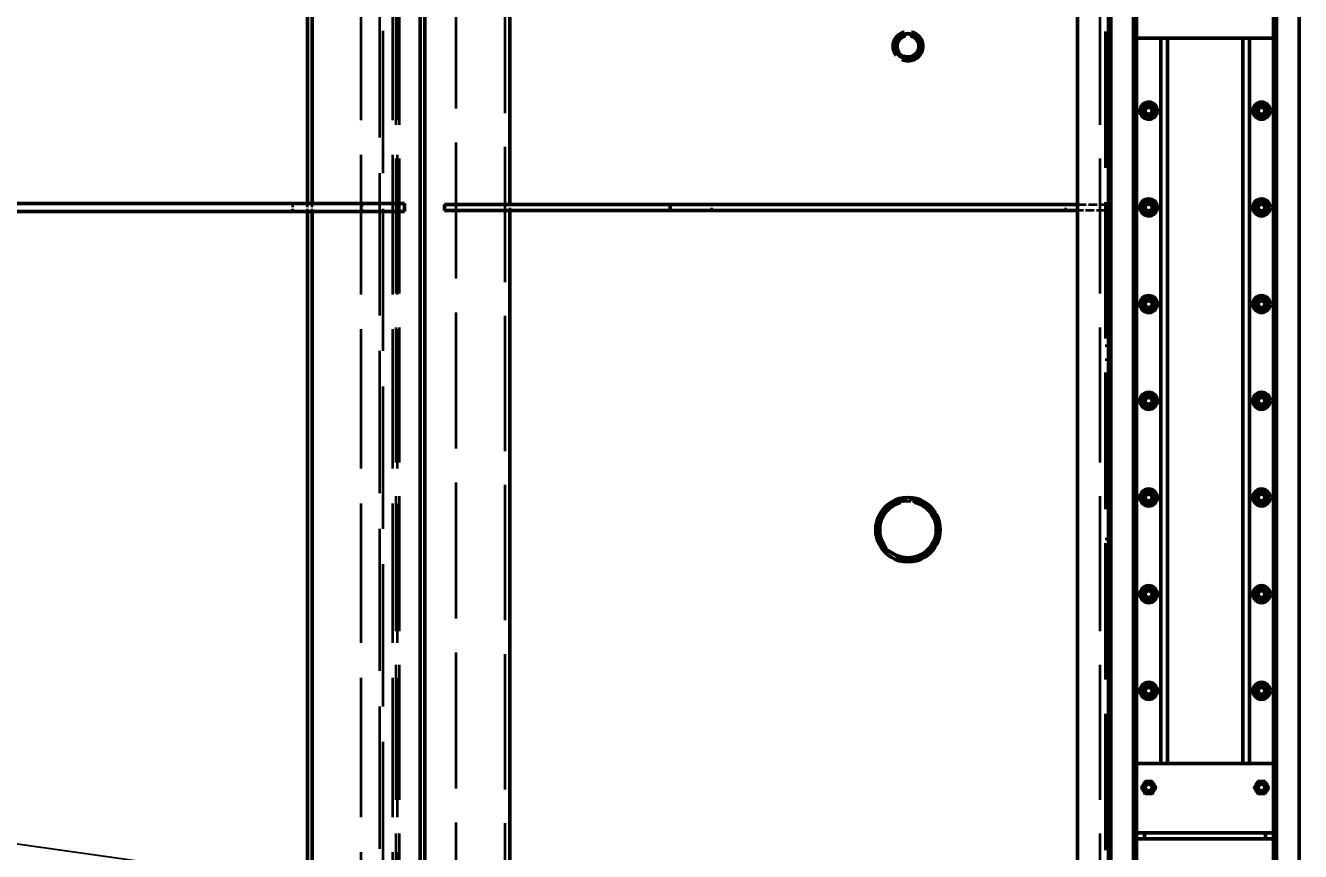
# Model space of a CAD drawing. Header units: inches. Extents: x 11 to 1621, y 11 to 1332.
# Drawn here: x 278.3 to 357.4, y 413.5 to 464.7 of the extents above; entities that cross this region are included whole.
import ezdxf

# ---------------------------------------------------------------- set-up
doc = ezdxf.new("R2010")
doc.units = ezdxf.units.IN
doc.header["$LTSCALE"] = 48
doc.header["$MEASUREMENT"] = 0
doc.linetypes.add('DASHED', pattern=[0.2067, 0.1654, -0.0413])
for name, color, linetype, lineweight in [('Dimension (ANSI)', 7, 'Continuous', 25), ('Hidden (ANSI)', 7, 'DASHED', 35), ('Symbol (ANSI)', 7, 'Continuous', 25), ('Visible (ANSI)', 7, 'Continuous', 50)]:
    doc.layers.add(name, color=color, linetype=linetype, lineweight=lineweight)
doc.styles.add('Dimension Text', font='tahoma.ttf')
doc.dimstyles.new('ELC angle$7', dxfattribs={"dimscale": 48, "dimtxt": 0.12, "dimasz": 0.098425, "dimexe": 0.125, "dimexo": 0.0625, "dimgap": 0.031496, "dimtad": 0, "dimtih": 1, "dimtoh": 1, "dimzin": 0, "dimdsep": 46, "dimtxsty": 'Dimension Text', "dimcen": 0.09, "dimdle": 0.393701, "dimclrd": 256, "dimclre": 256, "dimclrt": 256, "dimadec": 1, "dimazin": 0, "dimtfac": 1, "dimtofl": 0, "dimtmove": 0, "dimatfit": 3, "dimfxl": 0, "dimtolj": 1, "dimtzin": 0, "dimlwd": -1, "dimlwe": -1, "dimarcsym": 0})
doc.dimstyles.new('ELC FT', dxfattribs={"dimscale": 48, "dimtxt": 0.12, "dimasz": 0.098425, "dimexe": 0.05, "dimexo": 0.1, "dimgap": 0.031496, "dimtad": 1, "dimdec": 5, "dimzin": 3, "dimdsep": 46, "dimlunit": 4, "dimtxsty": 'Dimension Text', "dimcen": 0.09, "dimdle": 0.5, "dimclrd": 5, "dimclre": 5, "dimclrt": 256, "dimadec": 1, "dimazin": 3, "dimtfac": 0.833333, "dimtofl": 0, "dimtmove": 0, "dimatfit": 3, "dimfxl": 0, "dimfrac": 2, "dimtolj": 1, "dimtzin": 0, "dimlwd": 25, "dimlwe": 25, "dimarcsym": 0})

# ---------------------------------------------------------------- blocks, each defined once
blk = doc.blocks.new('*D29')
at = {"layer": 'Defpoints', "color": 0, "linetype": 'Continuous', "transparency": 16777216}
for p in [(131.318, 496.451), (318.502, 496.451), (210.502, 326.451)]:
    blk.add_point(p, dxfattribs=at)
at = {"layer": 'Dimension (ANSI)', "color": 5, "linetype": 'Continuous', "lineweight": 25, "transparency": 16777216}
for p, q in [((313.702, 496.451), (128.918, 496.451)), ((131.318, 491.727), (131.318, 430.554)), ((131.318, 331.176), (131.318, 392.348)), ((205.702, 326.451), (128.918, 326.451))]:
    blk.add_line(p, q, dxfattribs=at)
at = {"layer": 'Dimension (ANSI)', "color": 5, "linetype": 'Continuous', "transparency": 16777216}
for points in [[(130.531, 491.727), (132.105, 491.727), (131.318, 496.451)], [(130.531, 331.176), (132.105, 331.176), (131.318, 326.451)]]:
    blk.add_solid(points, dxfattribs=at)
at = {"layer": 'Dimension (ANSI)', "linetype": 'Continuous', "lineweight": 25, "transparency": 16777216, "insert": (131.318, 411.451), "char_height": 5.76, "attachment_point": 5, "rotation": 90, "style": 'Dimension Text'}
blk.add_mtext('\\A1;\\fTahoma|b0|i0;14\'-2"\\P\\fTahoma|b0|i0;GAS PATH', dxfattribs=at)

msp = doc.modelspace()

# ---------------------------------------------------------------- linework, layer by layer
at = {"layer": 'Hidden (ANSI)', "ltscale": 1.090126}
for p, q in [((299.145205, 307.451101), (299.145205, 512.951101)), ((301.099363, 307.451101), (301.099363, 512.951101)), ((301.390183, 307.451101), (301.390183, 512.951101))]:
    msp.add_line(p, q, dxfattribs=at)
at = {"layer": 'Hidden (ANSI)', "ltscale": 1.066696}
msp.add_line((345.302429, 506.701101), (345.302429, 316.201101), dxfattribs=at)
at = {"layer": 'Hidden (ANSI)', "ltscale": 1.063093}
msp.add_line((305.036619, 311.917026), (305.036619, 501.773479), dxfattribs=at)
at = {"layer": 'Hidden (ANSI)', "ltscale": 1.057514}
msp.add_line((308.079043, 312.415203), (308.079043, 501.275302), dxfattribs=at)
at = {"layer": 'Hidden (ANSI)', "ltscale": 1.055333}
for p, q in [((301.317478, 322.451101), (301.317478, 500.451101)), ((301.52084, 322.451101), (301.52084, 500.451101)), ((345.002429, 322.451101), (345.002429, 500.451101))]:
    msp.add_line(p, q, dxfattribs=at)
at = {"layer": 'Hidden (ANSI)', "ltscale": 1.111842}
for p, q in [((300.270348, 499.701101), (300.270348, 323.201101)), ((300.501606, 323.201101), (300.501606, 499.701101))]:
    msp.add_line(p, q, dxfattribs=at)
at = {"layer": 'Hidden (ANSI)', "ltscale": 0.007836}
for p, q in [((345.302429, 462.888601), (345.502429, 462.888601)), ((345.302429, 462.013601), (345.502429, 462.013601)), ((345.302429, 456.888601), (345.502429, 456.888601)), ((345.302429, 456.013601), (345.502429, 456.013601)), ((345.302429, 450.888601), (345.502429, 450.888601)), ((345.302429, 450.013601), (345.502429, 450.013601)), ((345.302429, 444.888601), (345.502429, 444.888601)), ((345.302429, 444.013601), (345.502429, 444.013601)), ((345.302429, 438.888601), (345.502429, 438.888601)), ((345.302429, 438.013601), (345.502429, 438.013601)), ((345.302429, 432.888601), (345.502429, 432.888601)), ((345.302429, 432.013601), (345.502429, 432.013601)), ((345.302429, 426.888601), (345.502429, 426.888601)), ((345.302429, 426.013601), (345.502429, 426.013601)), ((345.302429, 420.888601), (345.502429, 420.888601)), ((345.302429, 420.013601), (345.502429, 420.013601)), ((345.302429, 414.888601), (345.502429, 414.888601)), ((345.302429, 414.013601), (345.502429, 414.013601))]:
    msp.add_line(p, q, dxfattribs=at)
at = {"layer": 'Hidden (ANSI)', "ltscale": 0.019741}
for p, q in [((294.90841, 453.201101), (294.90841, 453.701101)), ((295.811962, 453.201101), (295.811962, 453.701101)), ((296.102782, 453.201101), (296.102782, 453.701101)), ((299.201022, 453.201101), (299.201022, 453.701101))]:
    msp.add_line(p, q, dxfattribs=at)
at = {"layer": 'Hidden (ANSI)', "ltscale": 0.01478}
for p, q in [((308.369863, 453.638601), (308.369863, 453.263601)), ((308.369863, 453.638601), (308.369863, 453.263601)), ((320.873853, 453.638601), (320.873853, 453.263601)), ((342.832429, 453.638601), (342.832429, 453.263601))]:
    msp.add_line(p, q, dxfattribs=at)
at = {"layer": 'Hidden (ANSI)', "ltscale": 0.068152}
for p, q in [((343.582429, 453.638601), (345.302429, 453.638601)), ((345.302429, 453.263601), (343.582429, 453.263601))]:
    msp.add_line(p, q, dxfattribs=at)
at = {"layer": 'Hidden (ANSI)', "ltscale": 0.236758}
msp.add_circle((333.066717, 463.451101), 0.95, dxfattribs=at)
at = {"layer": 'Hidden (ANSI)', "ltscale": 0.200606}
msp.add_circle((333.066717, 463.451101), 0.805, dxfattribs=at)
at = {"layer": 'Hidden (ANSI)', "ltscale": 0.186893}
msp.add_circle((333.066717, 463.451101), 0.75, dxfattribs=at)
at = {"layer": 'Hidden (ANSI)', "ltscale": 0.165294}
msp.add_circle((333.066717, 463.451101), 0.663371, dxfattribs=at)
at = {"layer": 'Hidden (ANSI)', "ltscale": 0.163831}
msp.add_circle((333.066717, 463.451101), 0.6575, dxfattribs=at)
at = {"layer": 'Hidden (ANSI)', "ltscale": 0.159866}
msp.add_circle((333.066717, 463.451101), 0.6416, dxfattribs=at)
at = {"layer": 'Hidden (ANSI)', "ltscale": 0.159342}
msp.add_circle((333.066717, 463.451101), 0.639497, dxfattribs=at)
at = {"layer": 'Hidden (ANSI)', "ltscale": 0.467383}
msp.add_circle((333.066717, 433.451101), 1.875, dxfattribs=at)
at = {"layer": 'Hidden (ANSI)', "ltscale": 0.442201}
msp.add_circle((333.066717, 433.451101), 1.774, dxfattribs=at)
at = {"layer": 'Hidden (ANSI)', "ltscale": 0.436217}
msp.add_circle((333.066717, 433.451101), 1.75, dxfattribs=at)
at = {"layer": 'Hidden (ANSI)', "ltscale": 0.428816}
msp.add_circle((333.066717, 433.451101), 1.720312, dxfattribs=at)
at = {"layer": 'Hidden (ANSI)', "ltscale": 0.428383}
msp.add_circle((333.066717, 433.451101), 1.718577, dxfattribs=at)
at = {"layer": 'Hidden (ANSI)', "ltscale": 0.001552}
for start, end in [(148.48032769, 151.51967231), (88.48032769, 91.51967231), (28.48032769, 31.51967231), (208.48032769, 211.51967231), (328.48032769, 331.51967231), (268.48032769, 271.51967231)]:
    msp.add_arc((333.066717, 463.451101), 0.785, start, end, dxfattribs=at)
at = {"layer": 'Hidden (ANSI)', "ltscale": 0.064715}
for start, end in [(63.30542073, 116.69457927), (123.30542073, 176.69457927), (3.30542073, 56.69457927), (183.30542073, 236.69457927), (303.30542073, 356.69457927), (243.30542073, 296.69457927)]:
    msp.add_arc((333.066717, 433.451101), 1.752916, start, end, dxfattribs=at)
at = {"layer": 'Hidden (ANSI)', "ltscale": 0.002795}
for start, end in [(88.95502437, 91.04497563), (148.95502437, 151.04497563), (28.95502437, 31.04497563), (208.95502437, 211.04497563), (328.95502437, 331.04497563), (268.95502437, 271.04497563)]:
    msp.add_arc((333.066717, 433.451101), 2, start, end, dxfattribs=at)
at = {"layer": 'Visible (ANSI)'}
for p, q in [((295.811962, 453.701101), (295.811962, 512.951101)), ((296.102782, 453.701101), (296.102782, 512.951101)), ((343.582429, 506.701101), (343.582429, 316.201101)), ((345.502429, 506.701101), (345.502429, 316.201101)), ((302.791642, 312.415203), (302.791642, 501.275302)), ((303.082462, 313.281228), (303.082462, 500.409277)), ((308.369863, 495.263601), (308.369863, 453.638601)), ((345.580429, 451.951101), (345.580429, 494.951101)), ((345.660429, 494.076101), (345.660429, 328.826101)), ((347.064929, 328.451101), (347.064929, 494.451101)), ((355.939929, 328.451101), (355.939929, 494.451101)), ((357.344429, 328.826101), (357.344429, 494.076101)), ((347.252429, 463.951101), (347.252429, 468.263601)), ((355.752429, 468.263601), (355.752429, 463.951101)), ((332.376717, 463.849473), (333.066717, 464.247844)), ((332.376717, 463.052729), (332.376717, 463.849473)), ((333.066717, 464.247844), (333.756717, 463.849473)), ((333.756717, 463.849473), (333.756717, 463.052729)), ((347.252429, 418.951101), (347.252429, 463.951101)), ((355.752429, 463.951101), (347.252429, 463.951101)), ((348.752429, 463.951101), (348.752429, 418.951101)), ((349.168215, 418.951101), (349.168215, 463.951101)), ((353.836643, 418.951101), (353.836643, 463.951101)), ((354.252429, 418.951101), (354.252429, 463.951101)), ((355.752429, 463.951101), (355.752429, 418.951101)), ((333.066717, 462.654358), (332.376717, 463.052729)), ((333.756717, 463.052729), (333.066717, 462.654358)), ((345.580429, 454.951101), (345.502429, 454.951101)), ((345.580429, 454.951101), (345.580429, 409.951101)), ((345.658429, 454.951101), (345.580429, 454.951101)), ((345.658429, 454.951101), (345.660429, 454.951101)), ((301.818291, 453.701101), (276.502429, 453.701101)), ((301.818291, 453.201101), (301.818291, 453.701101)), ((304.302631, 453.638601), (318.302325, 453.638601)), ((304.302631, 453.638601), (304.302631, 453.263601)), ((318.302325, 453.638601), (343.582429, 453.638601)), ((318.302325, 453.638601), (318.302325, 453.263601)), ((276.502429, 453.201101), (301.818291, 453.201101)), ((295.811962, 369.638601), (295.811962, 453.201101)), ((296.102782, 369.638601), (296.102782, 453.201101)), ((318.302325, 453.263601), (304.302631, 453.263601)), ((308.369863, 453.263601), (308.369863, 411.638601)), ((343.582429, 453.263601), (318.302325, 453.263601)), ((345.580429, 451.951101), (345.502429, 451.951101)), ((345.658429, 451.951101), (345.580429, 451.951101)), ((345.658429, 451.951101), (345.660429, 451.951101)), ((331.316717, 434.461464), (333.066717, 435.471827)), ((333.066717, 435.471827), (334.816717, 434.461464)), ((331.316717, 432.440738), (331.316717, 434.461464)), ((334.816717, 434.461464), (334.816717, 432.440738)), ((333.066717, 431.430375), (331.316717, 432.440738)), ((334.816717, 432.440738), (333.066717, 431.430375)), ((347.252429, 414.638601), (347.252429, 418.951101)), ((347.252429, 418.951101), (355.752429, 418.951101)), ((355.752429, 418.951101), (355.752429, 414.638601)), ((347.752429, 414.638601), (347.252429, 414.638601)), ((347.252429, 414.638601), (347.252429, 414.263601)), ((347.752429, 414.263601), (347.752429, 414.638601)), ((347.752429, 414.638601), (355.252429, 414.638601)), ((355.752429, 414.638601), (355.252429, 414.638601)), ((355.252429, 414.638601), (355.252429, 414.263601)), ((355.752429, 414.263601), (355.752429, 414.638601)), ((347.252429, 414.263601), (347.752429, 414.263601)), ((347.252429, 409.951101), (347.252429, 414.263601)), ((355.252429, 414.263601), (347.752429, 414.263601)), ((355.252429, 414.263601), (355.752429, 414.263601)), ((355.752429, 414.263601), (355.752429, 409.951101))]:
    msp.add_line(p, q, dxfattribs=at)
for centre, radius in [((348.002429, 459.451101), 0.5315), ((348.002429, 459.451101), 0.250136), ((348.002429, 459.451101), 0.2085), ((355.002429, 459.451101), 0.5315), ((355.002429, 459.451101), 0.250136), ((355.002429, 459.451101), 0.2085), ((348.002429, 453.451101), 0.5315), ((348.002429, 453.451101), 0.250136), ((348.002429, 453.451101), 0.2085), ((355.002429, 453.451101), 0.5315), ((355.002429, 453.451101), 0.250136), ((355.002429, 453.451101), 0.2085), ((348.002429, 447.451101), 0.5315), ((355.002429, 447.451101), 0.5315), ((348.002429, 447.451101), 0.250136), ((348.002429, 447.451101), 0.2085), ((355.002429, 447.451101), 0.250136), ((355.002429, 447.451101), 0.2085), ((348.002429, 441.451101), 0.5315), ((348.002429, 441.451101), 0.250136), ((348.002429, 441.451101), 0.2085), ((355.002429, 441.451101), 0.5315), ((355.002429, 441.451101), 0.250136), ((355.002429, 441.451101), 0.2085), ((348.002429, 435.451101), 0.5315), ((355.002429, 435.451101), 0.5315), ((348.002429, 435.451101), 0.250136), ((348.002429, 435.451101), 0.2085), ((355.002429, 435.451101), 0.250136), ((355.002429, 435.451101), 0.2085), ((348.002429, 429.451101), 0.5315), ((348.002429, 429.451101), 0.250136), ((348.002429, 429.451101), 0.2085), ((355.002429, 429.451101), 0.5315), ((355.002429, 429.451101), 0.250136), ((355.002429, 429.451101), 0.2085), ((348.002429, 423.451101), 0.5315), ((348.002429, 423.451101), 0.250136), ((348.002429, 423.451101), 0.2085), ((355.002429, 423.451101), 0.5315), ((355.002429, 423.451101), 0.250136), ((355.002429, 423.451101), 0.2085), ((348.002429, 417.451101), 0.250136), ((348.002429, 417.451101), 0.2085), ((355.002429, 417.451101), 0.250136), ((355.002429, 417.451101), 0.2085)]:
    msp.add_circle(centre, radius, dxfattribs=at)
for centre, radius, start, end in [((333.066717, 463.451101), 0.785, 151.51967231, 208.48032769), ((333.066717, 463.451101), 0.785, 91.51967231, 148.48032769), ((333.066717, 463.451101), 0.785, 31.51967231, 88.48032769), ((333.066717, 463.451101), 0.785, 331.51967231, 28.48032769), ((333.066717, 463.451101), 0.785, 211.51967231, 268.48032769), ((333.066717, 463.451101), 0.785, 271.51967231, 328.48032769), ((348.002429, 459.451101), 0.375, 120, 180), ((348.002429, 459.451101), 0.375, 60, 120), ((348.002429, 459.451101), 0.375, 0, 60), ((355.002429, 459.451101), 0.375, 120, 180), ((355.002429, 459.451101), 0.375, 60, 120), ((355.002429, 459.451101), 0.375, 0, 60), ((348.002429, 459.451101), 0.375, 180, 240), ((348.002429, 459.451101), 0.375, 240, 300), ((348.002429, 459.451101), 0.375, 300, 0), ((355.002429, 459.451101), 0.375, 180, 240), ((355.002429, 459.451101), 0.375, 240, 300), ((355.002429, 459.451101), 0.375, 300, 0), ((348.002429, 453.451101), 0.375, 120, 180), ((348.002429, 453.451101), 0.375, 180, 240), ((348.002429, 453.451101), 0.375, 60, 120), ((348.002429, 453.451101), 0.375, 0, 60), ((348.002429, 453.451101), 0.375, 300, 0), ((355.002429, 453.451101), 0.375, 120, 180), ((355.002429, 453.451101), 0.375, 180, 240), ((355.002429, 453.451101), 0.375, 60, 120), ((355.002429, 453.451101), 0.375, 0, 60), ((355.002429, 453.451101), 0.375, 300, 0), ((348.002429, 453.451101), 0.375, 240, 300), ((355.002429, 453.451101), 0.375, 240, 300), ((348.002429, 447.451101), 0.375, 60, 120), ((355.002429, 447.451101), 0.375, 60, 120), ((348.002429, 447.451101), 0.375, 120, 180), ((348.002429, 447.451101), 0.375, 180, 240), ((348.002429, 447.451101), 0.375, 240, 300), ((348.002429, 447.451101), 0.375, 0, 60), ((348.002429, 447.451101), 0.375, 300, 0), ((355.002429, 447.451101), 0.375, 120, 180), ((355.002429, 447.451101), 0.375, 180, 240), ((355.002429, 447.451101), 0.375, 240, 300), ((355.002429, 447.451101), 0.375, 0, 60), ((355.002429, 447.451101), 0.375, 300, 0), ((348.002429, 441.451101), 0.375, 120, 180), ((348.002429, 441.451101), 0.375, 60, 120), ((348.002429, 441.451101), 0.375, 0, 60), ((355.002429, 441.451101), 0.375, 120, 180), ((355.002429, 441.451101), 0.375, 60, 120), ((355.002429, 441.451101), 0.375, 0, 60), ((348.002429, 441.451101), 0.375, 180, 240), ((348.002429, 441.451101), 0.375, 240, 300), ((348.002429, 441.451101), 0.375, 300, 0), ((355.002429, 441.451101), 0.375, 180, 240), ((355.002429, 441.451101), 0.375, 240, 300), ((355.002429, 441.451101), 0.375, 300, 0), ((333.066717, 433.451101), 2, 91.04497563, 148.95502437), ((333.066717, 433.451101), 2, 31.04497563, 88.95502437), ((348.002429, 435.451101), 0.375, 120, 180), ((348.002429, 435.451101), 0.375, 180, 240), ((348.002429, 435.451101), 0.375, 60, 120), ((348.002429, 435.451101), 0.375, 240, 300), ((348.002429, 435.451101), 0.375, 0, 60), ((348.002429, 435.451101), 0.375, 300, 0), ((355.002429, 435.451101), 0.375, 120, 180), ((355.002429, 435.451101), 0.375, 180, 240), ((355.002429, 435.451101), 0.375, 60, 120), ((355.002429, 435.451101), 0.375, 240, 300), ((355.002429, 435.451101), 0.375, 0, 60), ((355.002429, 435.451101), 0.375, 300, 0), ((333.066717, 433.451101), 2, 151.04497563, 208.95502437), ((333.066717, 433.451101), 1.752916, 116.69457927, 123.30542073), ((333.066717, 433.451101), 1.752916, 56.69457927, 63.30542073), ((333.066717, 433.451101), 2, 331.04497563, 28.95502437), ((333.066717, 433.451101), 1.752916, 176.69457927, 183.30542073), ((333.066717, 433.451101), 1.752916, 356.69457927, 3.30542073), ((333.066717, 433.451101), 2, 211.04497563, 268.95502437), ((333.066717, 433.451101), 1.752916, 236.69457927, 243.30542073), ((333.066717, 433.451101), 2, 271.04497563, 328.95502437), ((333.066717, 433.451101), 1.752916, 296.69457927, 303.30542073), ((348.002429, 429.451101), 0.375, 120, 180), ((348.002429, 429.451101), 0.375, 60, 120), ((348.002429, 429.451101), 0.375, 0, 60), ((355.002429, 429.451101), 0.375, 120, 180), ((355.002429, 429.451101), 0.375, 60, 120), ((355.002429, 429.451101), 0.375, 0, 60), ((348.002429, 429.451101), 0.375, 180, 240), ((348.002429, 429.451101), 0.375, 240, 300), ((348.002429, 429.451101), 0.375, 300, 0), ((355.002429, 429.451101), 0.375, 180, 240), ((355.002429, 429.451101), 0.375, 240, 300), ((355.002429, 429.451101), 0.375, 300, 0), ((348.002429, 423.451101), 0.375, 120, 180), ((348.002429, 423.451101), 0.375, 180, 240), ((348.002429, 423.451101), 0.375, 60, 120), ((348.002429, 423.451101), 0.375, 0, 60), ((348.002429, 423.451101), 0.375, 300, 0), ((355.002429, 423.451101), 0.375, 120, 180), ((355.002429, 423.451101), 0.375, 180, 240), ((355.002429, 423.451101), 0.375, 60, 120), ((355.002429, 423.451101), 0.375, 0, 60), ((355.002429, 423.451101), 0.375, 300, 0), ((348.002429, 423.451101), 0.375, 240, 300), ((355.002429, 423.451101), 0.375, 240, 300), ((348.002429, 417.451101), 0.375, 90, 150), ((348.002429, 417.451101), 0.375, 30, 90), ((355.002429, 417.451101), 0.375, 90, 150), ((355.002429, 417.451101), 0.375, 30, 90), ((348.002429, 417.451101), 0.375, 150, 210), ((348.002429, 417.451101), 0.375, 210, 270), ((348.002429, 417.451101), 0.375, 270, 330), ((348.002429, 417.451101), 0.375, 330, 30), ((355.002429, 417.451101), 0.375, 150, 210), ((355.002429, 417.451101), 0.375, 210, 270), ((355.002429, 417.451101), 0.375, 270, 330), ((355.002429, 417.451101), 0.375, 330, 30)]:
    msp.add_arc(centre, radius, start, end, dxfattribs=at)
for points in [[(347.627429, 459.667607), (347.72791, 459.72562), (347.814929, 459.77586)], [(347.627429, 459.451101), (347.627429, 459.551582), (347.627429, 459.667607)], [(347.814929, 459.77586), (347.901948, 459.826101), (348.002429, 459.884114)], [(348.002429, 459.884114), (348.10291, 459.826101), (348.189929, 459.77586)], [(348.189929, 459.77586), (348.276948, 459.72562), (348.377429, 459.667607)], [(348.377429, 459.667607), (348.377429, 459.551582), (348.377429, 459.451101)], [(354.627429, 459.667607), (354.72791, 459.72562), (354.814929, 459.77586)], [(354.627429, 459.451101), (354.627429, 459.551582), (354.627429, 459.667607)], [(354.814929, 459.77586), (354.901948, 459.826101), (355.002429, 459.884114)], [(355.002429, 459.884114), (355.10291, 459.826101), (355.189929, 459.77586)], [(355.189929, 459.77586), (355.276948, 459.72562), (355.377429, 459.667607)], [(355.377429, 459.667607), (355.377429, 459.551582), (355.377429, 459.451101)], [(347.627429, 459.234595), (347.627429, 459.35062), (347.627429, 459.451101)], [(347.814929, 459.126341), (347.72791, 459.176582), (347.627429, 459.234595)], [(348.002429, 459.018088), (347.901948, 459.076101), (347.814929, 459.126341)], [(348.189929, 459.126341), (348.10291, 459.076101), (348.002429, 459.018088)], [(348.377429, 459.234595), (348.276948, 459.176582), (348.189929, 459.126341)], [(348.377429, 459.451101), (348.377429, 459.35062), (348.377429, 459.234595)], [(354.627429, 459.234595), (354.627429, 459.35062), (354.627429, 459.451101)], [(354.814929, 459.126341), (354.72791, 459.176582), (354.627429, 459.234595)], [(355.002429, 459.018088), (354.901948, 459.076101), (354.814929, 459.126341)], [(355.189929, 459.126341), (355.10291, 459.076101), (355.002429, 459.018088)], [(355.377429, 459.234595), (355.276948, 459.176582), (355.189929, 459.126341)], [(355.377429, 459.451101), (355.377429, 459.35062), (355.377429, 459.234595)], [(347.627429, 453.667607), (347.72791, 453.72562), (347.814929, 453.77586)], [(347.627429, 453.451101), (347.627429, 453.551582), (347.627429, 453.667607)], [(347.627429, 453.234595), (347.627429, 453.35062), (347.627429, 453.451101)], [(347.814929, 453.77586), (347.901948, 453.826101), (348.002429, 453.884114)], [(348.002429, 453.884114), (348.10291, 453.826101), (348.189929, 453.77586)], [(348.189929, 453.77586), (348.276948, 453.72562), (348.377429, 453.667607)], [(348.377429, 453.667607), (348.377429, 453.551582), (348.377429, 453.451101)], [(348.377429, 453.451101), (348.377429, 453.35062), (348.377429, 453.234595)], [(354.627429, 453.667607), (354.72791, 453.72562), (354.814929, 453.77586)], [(354.627429, 453.451101), (354.627429, 453.551582), (354.627429, 453.667607)], [(354.627429, 453.234595), (354.627429, 453.35062), (354.627429, 453.451101)], [(354.814929, 453.77586), (354.901948, 453.826101), (355.002429, 453.884114)], [(355.002429, 453.884114), (355.10291, 453.826101), (355.189929, 453.77586)], [(355.189929, 453.77586), (355.276948, 453.72562), (355.377429, 453.667607)], [(355.377429, 453.667607), (355.377429, 453.551582), (355.377429, 453.451101)], [(355.377429, 453.451101), (355.377429, 453.35062), (355.377429, 453.234595)], [(347.814929, 453.126341), (347.72791, 453.176582), (347.627429, 453.234595)], [(348.002429, 453.018088), (347.901948, 453.076101), (347.814929, 453.126341)], [(348.189929, 453.126341), (348.10291, 453.076101), (348.002429, 453.018088)], [(348.377429, 453.234595), (348.276948, 453.176582), (348.189929, 453.126341)], [(354.814929, 453.126341), (354.72791, 453.176582), (354.627429, 453.234595)], [(355.002429, 453.018088), (354.901948, 453.076101), (354.814929, 453.126341)], [(355.189929, 453.126341), (355.10291, 453.076101), (355.002429, 453.018088)], [(355.377429, 453.234595), (355.276948, 453.176582), (355.189929, 453.126341)], [(347.814929, 447.77586), (347.901948, 447.826101), (348.002429, 447.884114)], [(348.002429, 447.884114), (348.10291, 447.826101), (348.189929, 447.77586)], [(354.814929, 447.77586), (354.901948, 447.826101), (355.002429, 447.884114)], [(355.002429, 447.884114), (355.10291, 447.826101), (355.189929, 447.77586)], [(347.627429, 447.667607), (347.72791, 447.72562), (347.814929, 447.77586)], [(347.627429, 447.451101), (347.627429, 447.551582), (347.627429, 447.667607)], [(347.627429, 447.234595), (347.627429, 447.35062), (347.627429, 447.451101)], [(347.814929, 447.126341), (347.72791, 447.176582), (347.627429, 447.234595)], [(348.002429, 447.018088), (347.901948, 447.076101), (347.814929, 447.126341)], [(348.189929, 447.126341), (348.10291, 447.076101), (348.002429, 447.018088)], [(348.189929, 447.77586), (348.276948, 447.72562), (348.377429, 447.667607)], [(348.377429, 447.234595), (348.276948, 447.176582), (348.189929, 447.126341)], [(348.377429, 447.667607), (348.377429, 447.551582), (348.377429, 447.451101)], [(348.377429, 447.451101), (348.377429, 447.35062), (348.377429, 447.234595)], [(354.627429, 447.667607), (354.72791, 447.72562), (354.814929, 447.77586)], [(354.627429, 447.451101), (354.627429, 447.551582), (354.627429, 447.667607)], [(354.627429, 447.234595), (354.627429, 447.35062), (354.627429, 447.451101)], [(354.814929, 447.126341), (354.72791, 447.176582), (354.627429, 447.234595)], [(355.002429, 447.018088), (354.901948, 447.076101), (354.814929, 447.126341)], [(355.189929, 447.126341), (355.10291, 447.076101), (355.002429, 447.018088)], [(355.189929, 447.77586), (355.276948, 447.72562), (355.377429, 447.667607)], [(355.377429, 447.234595), (355.276948, 447.176582), (355.189929, 447.126341)], [(355.377429, 447.667607), (355.377429, 447.551582), (355.377429, 447.451101)], [(355.377429, 447.451101), (355.377429, 447.35062), (355.377429, 447.234595)], [(347.627429, 441.667607), (347.72791, 441.72562), (347.814929, 441.77586)], [(347.627429, 441.451101), (347.627429, 441.551582), (347.627429, 441.667607)], [(347.814929, 441.77586), (347.901948, 441.826101), (348.002429, 441.884114)], [(348.002429, 441.884114), (348.10291, 441.826101), (348.189929, 441.77586)], [(348.189929, 441.77586), (348.276948, 441.72562), (348.377429, 441.667607)], [(348.377429, 441.667607), (348.377429, 441.551582), (348.377429, 441.451101)], [(354.627429, 441.667607), (354.72791, 441.72562), (354.814929, 441.77586)], [(354.627429, 441.451101), (354.627429, 441.551582), (354.627429, 441.667607)], [(354.814929, 441.77586), (354.901948, 441.826101), (355.002429, 441.884114)], [(355.002429, 441.884114), (355.10291, 441.826101), (355.189929, 441.77586)], [(355.189929, 441.77586), (355.276948, 441.72562), (355.377429, 441.667607)], [(355.377429, 441.667607), (355.377429, 441.551582), (355.377429, 441.451101)], [(347.627429, 441.234595), (347.627429, 441.35062), (347.627429, 441.451101)], [(347.814929, 441.126341), (347.72791, 441.176582), (347.627429, 441.234595)], [(348.002429, 441.018088), (347.901948, 441.076101), (347.814929, 441.126341)], [(348.189929, 441.126341), (348.10291, 441.076101), (348.002429, 441.018088)], [(348.377429, 441.234595), (348.276948, 441.176582), (348.189929, 441.126341)], [(348.377429, 441.451101), (348.377429, 441.35062), (348.377429, 441.234595)], [(354.627429, 441.234595), (354.627429, 441.35062), (354.627429, 441.451101)], [(354.814929, 441.126341), (354.72791, 441.176582), (354.627429, 441.234595)], [(355.002429, 441.018088), (354.901948, 441.076101), (354.814929, 441.126341)], [(355.189929, 441.126341), (355.10291, 441.076101), (355.002429, 441.018088)], [(355.377429, 441.234595), (355.276948, 441.176582), (355.189929, 441.126341)], [(355.377429, 441.451101), (355.377429, 441.35062), (355.377429, 441.234595)], [(347.627429, 435.667607), (347.72791, 435.72562), (347.814929, 435.77586)], [(347.627429, 435.451101), (347.627429, 435.551582), (347.627429, 435.667607)], [(347.627429, 435.234595), (347.627429, 435.35062), (347.627429, 435.451101)], [(347.814929, 435.126341), (347.72791, 435.176582), (347.627429, 435.234595)], [(347.814929, 435.77586), (347.901948, 435.826101), (348.002429, 435.884114)], [(348.002429, 435.018088), (347.901948, 435.076101), (347.814929, 435.126341)], [(348.002429, 435.884114), (348.10291, 435.826101), (348.189929, 435.77586)], [(348.189929, 435.126341), (348.10291, 435.076101), (348.002429, 435.018088)], [(348.189929, 435.77586), (348.276948, 435.72562), (348.377429, 435.667607)], [(348.377429, 435.234595), (348.276948, 435.176582), (348.189929, 435.126341)], [(348.377429, 435.667607), (348.377429, 435.551582), (348.377429, 435.451101)], [(348.377429, 435.451101), (348.377429, 435.35062), (348.377429, 435.234595)], [(354.627429, 435.667607), (354.72791, 435.72562), (354.814929, 435.77586)], [(354.627429, 435.451101), (354.627429, 435.551582), (354.627429, 435.667607)], [(354.627429, 435.234595), (354.627429, 435.35062), (354.627429, 435.451101)], [(354.814929, 435.126341), (354.72791, 435.176582), (354.627429, 435.234595)], [(354.814929, 435.77586), (354.901948, 435.826101), (355.002429, 435.884114)], [(355.002429, 435.018088), (354.901948, 435.076101), (354.814929, 435.126341)], [(355.002429, 435.884114), (355.10291, 435.826101), (355.189929, 435.77586)], [(355.189929, 435.126341), (355.10291, 435.076101), (355.002429, 435.018088)], [(355.189929, 435.77586), (355.276948, 435.72562), (355.377429, 435.667607)], [(355.377429, 435.234595), (355.276948, 435.176582), (355.189929, 435.126341)], [(355.377429, 435.667607), (355.377429, 435.551582), (355.377429, 435.451101)], [(355.377429, 435.451101), (355.377429, 435.35062), (355.377429, 435.234595)], [(347.627429, 429.667607), (347.72791, 429.72562), (347.814929, 429.77586)], [(347.627429, 429.451101), (347.627429, 429.551582), (347.627429, 429.667607)], [(347.814929, 429.77586), (347.901948, 429.826101), (348.002429, 429.884114)], [(348.002429, 429.884114), (348.10291, 429.826101), (348.189929, 429.77586)], [(348.189929, 429.77586), (348.276948, 429.72562), (348.377429, 429.667607)], [(348.377429, 429.667607), (348.377429, 429.551582), (348.377429, 429.451101)], [(354.627429, 429.667607), (354.72791, 429.72562), (354.814929, 429.77586)], [(354.627429, 429.451101), (354.627429, 429.551582), (354.627429, 429.667607)], [(354.814929, 429.77586), (354.901948, 429.826101), (355.002429, 429.884114)], [(355.002429, 429.884114), (355.10291, 429.826101), (355.189929, 429.77586)], [(355.189929, 429.77586), (355.276948, 429.72562), (355.377429, 429.667607)], [(355.377429, 429.667607), (355.377429, 429.551582), (355.377429, 429.451101)], [(347.627429, 429.234595), (347.627429, 429.35062), (347.627429, 429.451101)], [(347.814929, 429.126341), (347.72791, 429.176582), (347.627429, 429.234595)], [(348.002429, 429.018088), (347.901948, 429.076101), (347.814929, 429.126341)], [(348.189929, 429.126341), (348.10291, 429.076101), (348.002429, 429.018088)], [(348.377429, 429.234595), (348.276948, 429.176582), (348.189929, 429.126341)], [(348.377429, 429.451101), (348.377429, 429.35062), (348.377429, 429.234595)], [(354.627429, 429.234595), (354.627429, 429.35062), (354.627429, 429.451101)], [(354.814929, 429.126341), (354.72791, 429.176582), (354.627429, 429.234595)], [(355.002429, 429.018088), (354.901948, 429.076101), (354.814929, 429.126341)], [(355.189929, 429.126341), (355.10291, 429.076101), (355.002429, 429.018088)], [(355.377429, 429.234595), (355.276948, 429.176582), (355.189929, 429.126341)], [(355.377429, 429.451101), (355.377429, 429.35062), (355.377429, 429.234595)], [(347.627429, 423.667607), (347.72791, 423.72562), (347.814929, 423.77586)], [(347.627429, 423.451101), (347.627429, 423.551582), (347.627429, 423.667607)], [(347.627429, 423.234595), (347.627429, 423.35062), (347.627429, 423.451101)], [(347.814929, 423.77586), (347.901948, 423.826101), (348.002429, 423.884114)], [(348.002429, 423.884114), (348.10291, 423.826101), (348.189929, 423.77586)], [(348.189929, 423.77586), (348.276948, 423.72562), (348.377429, 423.667607)], [(348.377429, 423.667607), (348.377429, 423.551582), (348.377429, 423.451101)], [(348.377429, 423.451101), (348.377429, 423.35062), (348.377429, 423.234595)], [(354.627429, 423.667607), (354.72791, 423.72562), (354.814929, 423.77586)], [(354.627429, 423.451101), (354.627429, 423.551582), (354.627429, 423.667607)], [(354.627429, 423.234595), (354.627429, 423.35062), (354.627429, 423.451101)], [(354.814929, 423.77586), (354.901948, 423.826101), (355.002429, 423.884114)], [(355.002429, 423.884114), (355.10291, 423.826101), (355.189929, 423.77586)], [(355.189929, 423.77586), (355.276948, 423.72562), (355.377429, 423.667607)], [(355.377429, 423.667607), (355.377429, 423.551582), (355.377429, 423.451101)], [(355.377429, 423.451101), (355.377429, 423.35062), (355.377429, 423.234595)], [(347.814929, 423.126341), (347.72791, 423.176582), (347.627429, 423.234595)], [(348.002429, 423.018088), (347.901948, 423.076101), (347.814929, 423.126341)], [(348.189929, 423.126341), (348.10291, 423.076101), (348.002429, 423.018088)], [(348.377429, 423.234595), (348.276948, 423.176582), (348.189929, 423.126341)], [(354.814929, 423.126341), (354.72791, 423.176582), (354.627429, 423.234595)], [(355.002429, 423.018088), (354.901948, 423.076101), (354.814929, 423.126341)], [(355.189929, 423.126341), (355.10291, 423.076101), (355.002429, 423.018088)], [(355.377429, 423.234595), (355.276948, 423.176582), (355.189929, 423.126341)], [(347.67767, 417.638601), (347.72791, 417.72562), (347.785923, 417.826101)], [(347.785923, 417.826101), (347.901948, 417.826101), (348.002429, 417.826101)], [(348.002429, 417.826101), (348.10291, 417.826101), (348.218936, 417.826101)], [(348.218936, 417.826101), (348.276948, 417.72562), (348.327189, 417.638601)], [(354.67767, 417.638601), (354.72791, 417.72562), (354.785923, 417.826101)], [(354.785923, 417.826101), (354.901948, 417.826101), (355.002429, 417.826101)], [(355.002429, 417.826101), (355.10291, 417.826101), (355.218936, 417.826101)], [(355.218936, 417.826101), (355.276948, 417.72562), (355.327189, 417.638601)], [(347.569417, 417.451101), (347.627429, 417.551582), (347.67767, 417.638601)], [(347.67767, 417.263601), (347.627429, 417.35062), (347.569417, 417.451101)], [(347.785923, 417.076101), (347.72791, 417.176582), (347.67767, 417.263601)], [(348.002429, 417.076101), (347.901948, 417.076101), (347.785923, 417.076101)], [(348.218936, 417.076101), (348.10291, 417.076101), (348.002429, 417.076101)], [(348.327189, 417.263601), (348.276948, 417.176582), (348.218936, 417.076101)], [(348.327189, 417.638601), (348.377429, 417.551582), (348.435442, 417.451101)], [(348.435442, 417.451101), (348.377429, 417.35062), (348.327189, 417.263601)], [(354.569417, 417.451101), (354.627429, 417.551582), (354.67767, 417.638601)], [(354.67767, 417.263601), (354.627429, 417.35062), (354.569417, 417.451101)], [(354.785923, 417.076101), (354.72791, 417.176582), (354.67767, 417.263601)], [(355.002429, 417.076101), (354.901948, 417.076101), (354.785923, 417.076101)], [(355.218936, 417.076101), (355.10291, 417.076101), (355.002429, 417.076101)], [(355.327189, 417.263601), (355.276948, 417.176582), (355.218936, 417.076101)], [(355.327189, 417.638601), (355.377429, 417.551582), (355.435442, 417.451101)], [(355.435442, 417.451101), (355.377429, 417.35062), (355.327189, 417.263601)]]:
    msp.add_rational_spline(points, [1, 1.0379548493, 1], degree=2, dxfattribs=at)

# ---------------------------------------------------------------- dimensions: what is measured, and where the dimension line sits
at = {"layer": 'Dimension (ANSI)', "color": 5, "linetype": 'Continuous', "lineweight": 25, "true_color": 0x0000ff}
dim = msp.add_linear_dim(base=(131.318097, 496.451101), p1=(210.502429, 326.451101), p2=(318.502429, 496.451101), angle=270, text='\\fTahoma|b0|i0;<>\\P\\fTahoma|b0|i0;GAS PATH', dimstyle='ELC FT', override={"dimgap": 0.031496, "dimtad": 0, "dimdec": 5, "dimlfac": 1, "dimtol": 0, "dimlim": 0, "dimtp": 0, "dimtm": 0, "dimtdec": 2, "dimatfit": 1, "dimtvp": 0}, dxfattribs=at)
dim.commit()
dim.dimension.update_dxf_attribs({"geometry": '*D29', "text_midpoint": (131.318097, 411.451101), "dimtype": 160})

# ---------------------------------------------------------------- leaders
at = {"layer": 'Symbol (ANSI)'}
for points in [[(438.502429, 378.431743), (185.179975, 426.435562)], [(565.059706, 373.525229), (185.323221, 426.948659)]]:
    msp.add_leader(points, dimstyle='ELC angle$7', override={"dimtad": 0}, dxfattribs=at)

doc.saveas('drawing.dxf')
